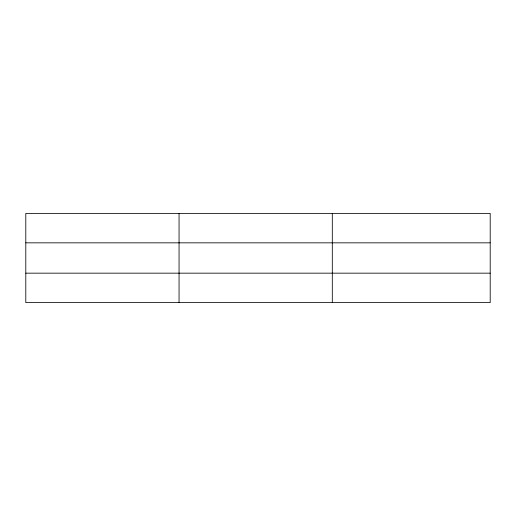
<?xml version="1.0" encoding="UTF-8"?>
<svg xmlns="http://www.w3.org/2000/svg" width="516" height="516" viewBox="0 0 516 516"><rect width="100%" height="100%" fill="white"/><g stroke="black" fill="none" stroke-linecap="round" stroke-linejoin="round"><path stroke-width="0.77" d="M179.052 213.405L179.052 302.595M332.304 213.405L332.304 302.595M490.2 242.836L490.2 213.405L25.8 213.405L25.8 302.595L490.2 302.595L490.2 242.836L25.8 242.836M25.8 273.164L490.2 273.164"/></g></svg>
